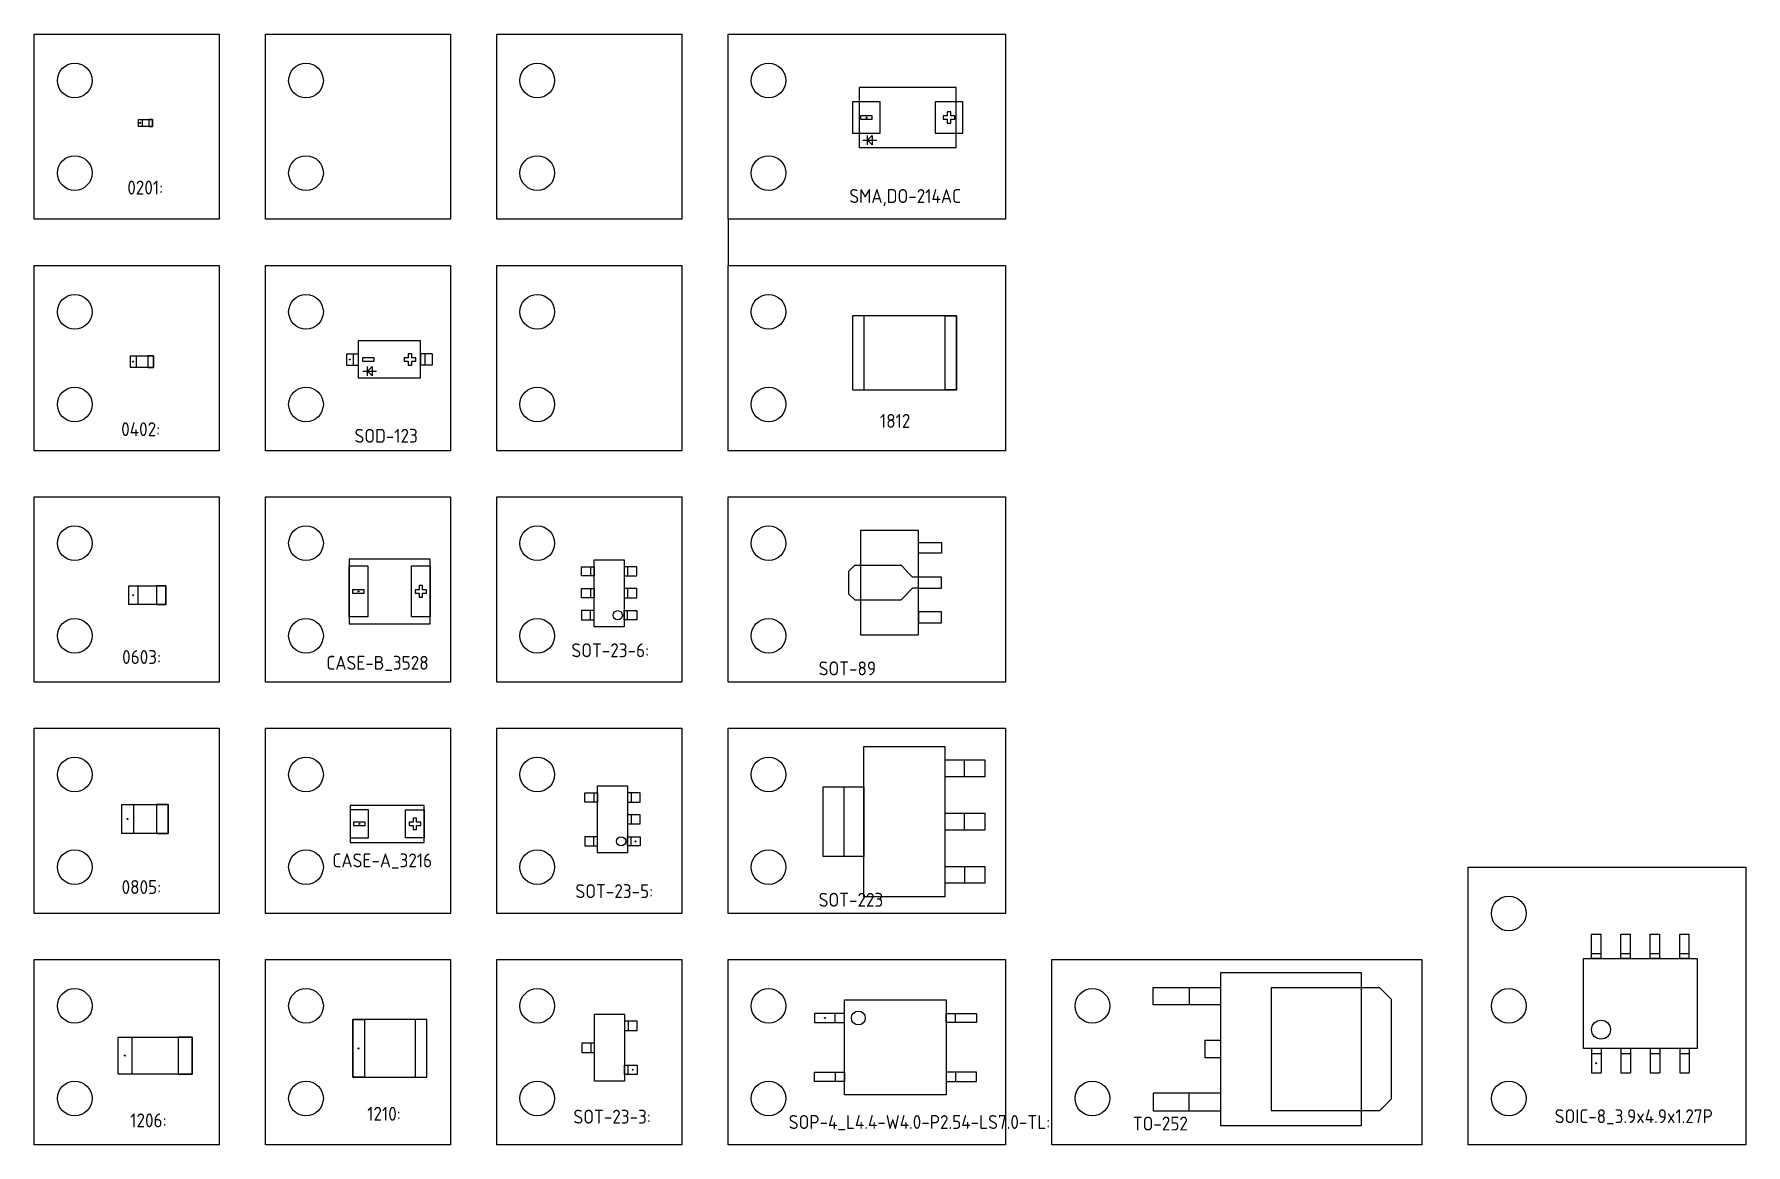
# Model space of a CAD drawing. Header units: millimetres. Extents: x 6.8 to 80.8, y 25 to 73.
import ezdxf

# ---------------------------------------------------------------- set-up
doc = ezdxf.new("R2010")
doc.units = ezdxf.units.MM
for name, color, linetype in [('ComponentBody', 4, 'Continuous'), ('Lead', 3, 'Continuous'), ('Pin1', 8, 'Continuous'), ('Polarity', 10, 'Continuous'), ('编带包装图框', 7, 'Continuous')]:
    doc.layers.add(name, color=color, linetype=linetype)
doc.styles.get("Standard").update_dxf_attribs({"font": 'ISOCP.SHX'})

# ---------------------------------------------------------------- blocks, each defined once
blk = doc.blocks.new('0201')
at = {"layer": 'ComponentBody'}
for p, q in [((-0.3, 0.15), (0.3, 0.15)), ((-0.3, -0.15), (-0.3, 0.15)), ((0.3, 0.15), (0.3, -0.15)), ((0.3, -0.15), (-0.3, -0.15))]:
    blk.add_line(p, q, dxfattribs=at)
at = {"layer": 'Lead'}
for points in [[(-0.3, 0.15), (-0.15, 0.15), (-0.15, -0.15), (-0.3, -0.15)], [(0.3, 0.15), (0.15, 0.15), (0.15, -0.15), (0.3, -0.15)]]:
    blk.add_lwpolyline(points, close=True, dxfattribs=at)
at = {"layer": 'Pin1'}
blk.add_circle((-0.225, 0), 0.02, dxfattribs=at)
blk = doc.blocks.new('0402')
at = {"layer": 'ComponentBody'}
for p, q in [((-0.5, 0.25), (0.5, 0.25)), ((-0.5, -0.25), (-0.5, 0.25)), ((0.5, 0.25), (0.5, -0.25)), ((0.5, -0.25), (-0.5, -0.25))]:
    blk.add_line(p, q, dxfattribs=at)
at = {"layer": 'Lead'}
for points in [[(-0.5, 0.25), (-0.25, 0.25), (-0.25, -0.25), (-0.5, -0.25)], [(0.5, 0.25), (0.25, 0.25), (0.25, -0.25), (0.5, -0.25)]]:
    blk.add_lwpolyline(points, close=True, dxfattribs=at)
at = {"layer": 'Pin1'}
blk.add_circle((-0.375, 0), 0.02, dxfattribs=at)
blk = doc.blocks.new('0603')
at = {"layer": 'ComponentBody'}
for p, q in [((-0.8, 0.4), (0.8, 0.4)), ((-0.8, -0.4), (-0.8, 0.4)), ((0.8, 0.4), (0.8, -0.4)), ((0.8, -0.4), (-0.8, -0.4))]:
    blk.add_line(p, q, dxfattribs=at)
at = {"layer": 'Lead'}
for points in [[(-0.8, 0.4), (-0.4, 0.4), (-0.4, -0.4), (-0.8, -0.4)], [(0.8, 0.4), (0.4, 0.4), (0.4, -0.4), (0.8, -0.4)]]:
    blk.add_lwpolyline(points, close=True, dxfattribs=at)
at = {"layer": 'Pin1'}
blk.add_circle((-0.6, 0), 0.02, dxfattribs=at)
blk = doc.blocks.new('0805')
at = {"layer": 'ComponentBody'}
for p, q in [((-1, 0.625), (1, 0.625)), ((-1, -0.625), (-1, 0.625)), ((1, 0.625), (1, -0.625)), ((1, -0.625), (-1, -0.625))]:
    blk.add_line(p, q, dxfattribs=at)
at = {"layer": 'Lead'}
for points in [[(-1, 0.625), (-0.5, 0.625), (-0.5, -0.625), (-1, -0.625)], [(1, 0.625), (0.5, 0.625), (0.5, -0.625), (1, -0.625)]]:
    blk.add_lwpolyline(points, close=True, dxfattribs=at)
at = {"layer": 'Pin1'}
blk.add_circle((-0.75, 0), 0.02, dxfattribs=at)
blk = doc.blocks.new('1206')
at = {"layer": 'ComponentBody'}
for p, q in [((-1.6, 0.8), (1.6, 0.8)), ((-1.6, -0.8), (-1.6, 0.8)), ((1.6, 0.8), (1.6, -0.8)), ((1.6, -0.8), (-1.6, -0.8))]:
    blk.add_line(p, q, dxfattribs=at)
at = {"layer": 'Lead'}
for points in [[(-1.6, 0.8), (-1, 0.8), (-1, -0.8), (-1.6, -0.8)], [(1.6, 0.8), (1, 0.8), (1, -0.8), (1.6, -0.8)]]:
    blk.add_lwpolyline(points, close=True, dxfattribs=at)
at = {"layer": 'Pin1'}
blk.add_circle((-1.3, 0), 0.02, dxfattribs=at)
blk = doc.blocks.new('SOT-23-3')
at = {"layer": 'ComponentBody'}
for p, q in [((-0.65, 1.45), (0.65, 1.45)), ((-0.65, -1.45), (-0.65, 1.45)), ((0.65, 1.45), (0.65, -1.45)), ((0.65, -1.45), (-0.65, -1.45))]:
    blk.add_line(p, q, dxfattribs=at)
at = {"layer": 'Lead'}
for p, q in [((0.8, 1.15), (0.8, 0.75)), ((-0.8, -0.2), (-0.8, 0.2)), ((0.8, -1.15), (0.8, -0.75))]:
    blk.add_line(p, q, dxfattribs=at)
for points in [[(0.65, 0.75), (1.2, 0.75), (1.2, 1.15), (0.65, 1.15)], [(-0.65, 0.2), (-1.2, 0.2), (-1.2, -0.2), (-0.65, -0.2)], [(0.65, -0.75), (1.2, -0.75), (1.2, -1.15), (0.65, -1.15)]]:
    blk.add_lwpolyline(points, close=True, dxfattribs=at)
at = {"layer": 'Pin1'}
blk.add_circle((1, -0.95), 0.02, dxfattribs=at)
blk = doc.blocks.new('SOT-223')
at = {"layer": 'ComponentBody'}
for p, q in [((-1.75, 3.25), (1.75, 3.25)), ((-1.75, -3.25), (-1.75, 3.25)), ((1.75, 3.25), (1.75, -3.25)), ((1.75, -3.25), (-1.75, -3.25))]:
    blk.add_line(p, q, dxfattribs=at)
at = {"layer": 'Lead'}
for p, q in [((3.5, 2.65), (1.75, 2.65)), ((1.75, 2.65), (1.75, 1.947)), ((2.6, 1.947), (2.6, 2.65)), ((3.5, 1.947), (3.5, 2.65)), ((-3.5, 1.5), (-1.75, 1.5)), ((-3.5, -1.501), (-3.5, 1.5)), ((-2.6, -1.501), (-2.6, 1.5)), ((-1.75, 1.5), (-1.75, -1.501)), ((1.75, 1.947), (3.5, 1.947)), ((3.5, 0.35), (1.75, 0.35)), ((1.75, 0.35), (1.75, -0.35)), ((2.6, -0.35), (2.6, 0.35)), ((3.5, -0.35), (3.5, 0.35)), ((1.75, -0.35), (3.5, -0.35)), ((-1.75, -1.501), (-3.5, -1.501)), ((3.5, -1.95), (1.75, -1.95)), ((1.75, -1.95), (1.75, -2.65)), ((2.6, -1.95), (2.6, -2.65)), ((3.5, -2.65), (3.5, -1.95)), ((1.75, -2.65), (3.5, -2.65))]:
    blk.add_line(p, q, dxfattribs=at)
blk = doc.blocks.new('SOT-89')
at = {"layer": 'ComponentBody'}
for p, q in [((1.25, 2.25), (-1.25, 2.25)), ((-1.25, 2.25), (-1.25, -2.25)), ((1.25, -2.25), (1.25, 2.25)), ((-1.25, -2.25), (1.25, -2.25))]:
    blk.add_line(p, q, dxfattribs=at)
at = {"layer": 'Lead'}
for p, q in [((1.25, 1.7325), (2.25, 1.7325)), ((1.25, 1.2675), (1.25, 1.7325)), ((2.25, 1.7325), (2.25, 1.2675)), ((-1.5, 0.75), (-1.75, 0.5)), ((-1.5, 0.75), (0.5, 0.75)), ((0.5, 0.75), (0.75, 0.5)), ((2.25, 1.2675), (1.25, 1.2675)), ((-1.75, -0.5), (-1.75, 0.5)), ((0.75, 0.4825), (0.75, 0.5)), ((1, 0.2325), (0.75, 0.4825)), ((1.25, 0.2325), (1, 0.2325)), ((2.25, 0.2325), (1.25, 0.2325)), ((2.25, -0.2325), (2.25, 0.2325)), ((-1.5, -0.75), (-1.75, -0.5)), ((0.75, -0.5), (0.5, -0.75)), ((1, -0.2325), (0.75, -0.4825)), ((0.75, -0.4825), (0.75, -0.5)), ((1.25, -0.2325), (1, -0.2325)), ((1.25, -0.2325), (2.25, -0.2325)), ((-1.5, -0.75), (0.5, -0.75)), ((2.25, -1.2675), (1.25, -1.2675)), ((1.25, -1.2675), (1.25, -1.7325)), ((2.25, -1.7325), (2.25, -1.2675)), ((1.25, -1.7325), (2.25, -1.7325))]:
    blk.add_line(p, q, dxfattribs=at)
blk = doc.blocks.new('TO-252')
at = {"layer": 'ComponentBody'}
for p, q in [((-3.05, 3.3), (-3.05, -3.3)), ((3.05, 3.3), (-3.05, 3.3)), ((3.05, -3.3), (3.05, 3.3)), ((-3.05, -3.3), (3.05, -3.3))]:
    blk.add_line(p, q, dxfattribs=at)
at = {"layer": 'Lead'}
for p, q in [((-5.95, 1.906), (-5.95, 2.666)), ((-5.95, 2.666), (-3.05, 2.666)), ((-4.4, 2.666), (-4.4, 1.906)), ((-3.05, 2.666), (-3.05, 1.906)), ((-0.86, 2.6475), (-0.86, -2.6475)), ((3.85, 2.6475), (-0.86, 2.6475)), ((4.35, 2.1475), (3.85, 2.6475)), ((-3.05, 1.906), (-5.95, 1.906)), ((4.35, -2.1475), (4.35, 2.1475)), ((-3.725, 0.38), (-3.05, 0.38)), ((-3.725, 0.38), (-3.725, -0.38)), ((-3.05, 0.38), (-3.05, -0.38)), ((-3.05, -0.38), (-3.725, -0.38)), ((-5.95, -1.906), (-5.95, -2.666)), ((-3.05, -1.906), (-5.95, -1.906)), ((-4.4, -2.666), (-4.4, -1.906)), ((-3.05, -1.906), (-3.05, -2.666)), ((3.85, -2.6475), (4.35, -2.1475)), ((-5.95, -2.666), (-3.05, -2.666)), ((-0.86, -2.6475), (3.85, -2.6475))]:
    blk.add_line(p, q, dxfattribs=at)
blk = doc.blocks.new('SOP-4_L4.4-W4.0-P2.54-LS7.0-TL')
at = {"layer": 'ComponentBody'}
for p, q in [((-2.2, 2.05), (2.2, 2.05)), ((-2.2, -2.05), (-2.2, 2.05)), ((2.2, 2.05), (2.2, -2.05)), ((2.2, -2.05), (-2.2, -2.05))]:
    blk.add_line(p, q, dxfattribs=at)
blk.add_circle((-1.6, 1.27), 0.3, dxfattribs=at)
at = {"layer": 'Lead'}
for p, q in [((-2.6, 1.07), (-2.6, 1.47)), ((2.6, 1.07), (2.6, 1.47)), ((-2.6, -1.07), (-2.6, -1.47)), ((2.6, -1.07), (2.6, -1.47))]:
    blk.add_line(p, q, dxfattribs=at)
for points in [[(-2.2, 1.47), (-3.5, 1.47), (-3.5, 1.07), (-2.2, 1.07)], [(2.2, 1.47), (3.5, 1.47), (3.5, 1.07), (2.2, 1.07)], [(-2.2, -1.47), (-3.5, -1.47), (-3.5, -1.07), (-2.2, -1.07)], [(2.2, -1.47), (3.5, -1.47), (3.5, -1.07), (2.2, -1.07)]]:
    blk.add_lwpolyline(points, close=True, dxfattribs=at)
at = {"layer": 'Pin1'}
blk.add_circle((-3.05, 1.27), 0.02, dxfattribs=at)
blk = doc.blocks.new('SOT-23-5')
at = {"layer": 'ComponentBody'}
for p, q in [((-0.65, 1.45), (0.65, 1.45)), ((-0.65, -1.45), (-0.65, 1.45)), ((0.65, 1.45), (0.65, -1.45)), ((0.65, -1.45), (-0.65, -1.45))]:
    blk.add_line(p, q, dxfattribs=at)
blk.add_circle((0.373, -0.95), 0.2, dxfattribs=at)
at = {"layer": 'Lead'}
for p, q in [((-1.2, 0.75), (-1.2, 1.15)), ((-1.2, 1.15), (-0.65, 1.15)), ((-0.65, 0.75), (-1.2, 0.75)), ((-0.8, 1.15), (-0.8, 0.75)), ((-0.65, 1.15), (-0.65, 0.75)), ((1.2, 1.15), (0.65, 1.15)), ((0.65, 1.15), (0.65, 0.75)), ((0.65, 0.75), (1.2, 0.75)), ((0.8, 1.15), (0.8, 0.75)), ((1.2, 0.75), (1.2, 1.15)), ((-0.65, -0.2), (-0.65, 0.2)), ((1.2, 0.2), (0.65, 0.2)), ((0.65, 0.2), (0.65, -0.2)), ((0.8, 0.2), (0.8, -0.2)), ((1.2, -0.2), (1.2, 0.2)), ((0.65, -0.2), (1.2, -0.2)), ((-0.65, -0.75), (-1.2, -0.75)), ((-1.2, -0.75), (-1.2, -1.15)), ((-1.2, -1.15), (-0.65, -1.15)), ((-0.8, -1.15), (-0.8, -0.75)), ((-0.65, -1.15), (-0.65, -0.75)), ((0.65, -0.75), (1.2, -0.75)), ((0.65, -1.15), (0.65, -0.75)), ((1.2, -1.15), (0.65, -1.15)), ((0.8, -1.15), (0.8, -0.75)), ((1.2, -0.75), (1.2, -1.15))]:
    blk.add_line(p, q, dxfattribs=at)
at = {"layer": 'Pin1'}
blk.add_circle((1, -0.95), 0.02, dxfattribs=at)
blk = doc.blocks.new('SOT-23-6')
at = {"layer": 'ComponentBody'}
for p, q in [((-0.65, 1.45), (0.65, 1.45)), ((-0.65, -1.45), (-0.65, 1.45)), ((0.65, 1.45), (0.65, -1.45)), ((0.65, -1.45), (-0.65, -1.45))]:
    blk.add_line(p, q, dxfattribs=at)
blk.add_circle((0.373, -0.95), 0.2, dxfattribs=at)
at = {"layer": 'Lead'}
for p, q in [((-1.2, 0.75), (-1.2, 1.15)), ((-1.2, 1.15), (-0.65, 1.15)), ((-0.65, 0.75), (-1.2, 0.75)), ((-0.8, 1.15), (-0.8, 0.75)), ((-0.65, 1.15), (-0.65, 0.75)), ((1.2, 1.15), (0.65, 1.15)), ((0.65, 1.15), (0.65, 0.75)), ((0.65, 0.75), (1.2, 0.75)), ((0.8, 1.15), (0.8, 0.75)), ((1.2, 0.75), (1.2, 1.15)), ((-1.2, -0.2), (-1.2, 0.2)), ((-1.2, 0.2), (-0.65, 0.2)), ((-0.8, 0.2), (-0.8, -0.2)), ((-0.65, -0.2), (-0.65, 0.2)), ((-0.65, 0.2), (-0.65, -0.2)), ((1.2, 0.2), (0.65, 0.2)), ((0.65, 0.2), (0.65, -0.2)), ((0.8, 0.2), (0.8, -0.2)), ((1.2, -0.2), (1.2, 0.2)), ((-0.65, -0.2), (-1.2, -0.2)), ((0.65, -0.2), (1.2, -0.2)), ((-0.65, -0.75), (-1.2, -0.75)), ((-1.2, -0.75), (-1.2, -1.15)), ((-1.2, -1.15), (-0.65, -1.15)), ((-0.8, -1.15), (-0.8, -0.75)), ((-0.65, -1.15), (-0.65, -0.75)), ((0.65, -0.75), (1.2, -0.75)), ((0.65, -1.15), (0.65, -0.75)), ((1.2, -1.15), (0.65, -1.15)), ((0.8, -1.15), (0.8, -0.75)), ((1.2, -0.75), (1.2, -1.15))]:
    blk.add_line(p, q, dxfattribs=at)
blk = doc.blocks.new('1210')
at = {"layer": 'ComponentBody'}
for p, q in [((1.6, 1.25), (-1.6, 1.25)), ((-1.6, 1.25), (-1.6, -1.25)), ((1.6, -1.25), (1.6, 1.25)), ((-1.6, -1.25), (1.6, -1.25))]:
    blk.add_line(p, q, dxfattribs=at)
at = {"layer": 'Lead'}
for p, q in [((-1.6, 1.25), (-1.1, 1.25)), ((-1.6, -1.25), (-1.6, 1.25)), ((-1.1, 1.25), (-1.1, -1.25)), ((1.6, 1.25), (1.1, 1.25)), ((1.1, 1.25), (1.1, -1.25)), ((1.6, -1.25), (1.6, 1.25)), ((-1.1, -1.25), (-1.6, -1.25)), ((1.1, -1.25), (1.6, -1.25))]:
    blk.add_line(p, q, dxfattribs=at)
at = {"layer": 'Pin1'}
blk.add_circle((-1.35, 0), 0.02, dxfattribs=at)
blk = doc.blocks.new('1812')
at = {"layer": 'ComponentBody'}
for p, q in [((2.25, 1.6), (-2.25, 1.6)), ((-2.25, 1.6), (-2.25, -1.6)), ((2.25, -1.6), (2.25, 1.6)), ((-2.25, -1.6), (2.25, -1.6))]:
    blk.add_line(p, q, dxfattribs=at)
at = {"layer": 'Lead'}
for p, q in [((-1.75, 1.6), (-2.25, 1.6)), ((-2.25, 1.6), (-2.25, -1.6)), ((-1.75, -1.6), (-1.75, 1.6)), ((1.75, -1.6), (1.75, 1.6)), ((1.75, 1.6), (2.25, 1.6)), ((2.25, 1.6), (2.25, -1.6)), ((-2.25, -1.6), (-1.75, -1.6)), ((2.25, -1.6), (1.75, -1.6))]:
    blk.add_line(p, q, dxfattribs=at)
blk = doc.blocks.new('CASE-A_3216')
at = {"layer": 'ComponentBody'}
for p, q in [((1.6, 0.8), (-1.6, 0.8)), ((-1.6, 0.8), (-1.6, -0.8)), ((1.6, -0.8), (1.6, 0.8)), ((-1.6, -0.8), (1.6, -0.8))]:
    blk.add_line(p, q, dxfattribs=at)
at = {"layer": 'Lead'}
for p, q in [((-0.8, 0.6), (-1.6, 0.6)), ((-1.6, 0.6), (-1.6, -0.6)), ((-0.8, -0.6), (-0.8, 0.6)), ((0.8, -0.6), (0.8, 0.6)), ((0.8, 0.6), (1.6, 0.6)), ((1.6, 0.6), (1.6, -0.6)), ((-1.6, -0.6), (-0.8, -0.6)), ((1.6, -0.6), (0.8, -0.6))]:
    blk.add_line(p, q, dxfattribs=at)
at = {"layer": 'Pin1'}
blk.add_circle((-1.2, 0), 0.02, dxfattribs=at)
at = {"layer": 'Polarity'}
for p, q in [((-1.45, 0.075), (-1.45, -0.075)), ((-0.95, 0.075), (-1.45, 0.075)), ((-0.95, -0.075), (-0.95, 0.075)), ((0.95, 0.075), (0.95, -0.075)), ((1.125, 0.075), (0.95, 0.075)), ((1.275, 0.25), (1.125, 0.25)), ((1.125, 0.25), (1.125, 0.075)), ((1.275, 0.075), (1.275, 0.25)), ((1.45, 0.075), (1.275, 0.075)), ((1.45, -0.075), (1.45, 0.075)), ((-1.45, -0.075), (-0.95, -0.075)), ((0.95, -0.075), (1.125, -0.075)), ((1.125, -0.075), (1.125, -0.25)), ((1.125, -0.25), (1.275, -0.25)), ((1.275, -0.075), (1.45, -0.075)), ((1.275, -0.25), (1.275, -0.075))]:
    blk.add_line(p, q, dxfattribs=at)
blk = doc.blocks.new('CASE-B_3528')
at = {"layer": 'ComponentBody'}
for p, q in [((1.75, 1.4), (-1.75, 1.4)), ((-1.75, 1.4), (-1.75, -1.4)), ((1.75, -1.4), (1.75, 1.4)), ((-1.75, -1.4), (1.75, -1.4))]:
    blk.add_line(p, q, dxfattribs=at)
at = {"layer": 'Lead'}
for p, q in [((-1.75, -1.1), (-1.75, 1.1)), ((-1.75, 1.1), (-0.95, 1.1)), ((-0.95, 1.1), (-0.95, -1.1)), ((0.95, -1.1), (0.95, 1.1)), ((0.95, 1.1), (1.75, 1.1)), ((1.75, 1.1), (1.75, -1.1)), ((-0.95, -1.1), (-1.75, -1.1)), ((1.75, -1.1), (0.95, -1.1))]:
    blk.add_line(p, q, dxfattribs=at)
at = {"layer": 'Pin1'}
blk.add_circle((-1.35, 0), 0.02, dxfattribs=at)
at = {"layer": 'Polarity'}
for p, q in [((-1.6, 0.075), (-1.6, -0.075)), ((-1.1, 0.075), (-1.6, 0.075)), ((-1.1, -0.075), (-1.1, 0.075)), ((1.1, 0.075), (1.1, -0.075)), ((1.275, 0.075), (1.1, 0.075)), ((1.425, 0.25), (1.275, 0.25)), ((1.275, 0.25), (1.275, 0.075)), ((1.425, 0.075), (1.425, 0.25)), ((1.6, 0.075), (1.425, 0.075)), ((1.6, -0.075), (1.6, 0.075)), ((-1.6, -0.075), (-1.1, -0.075)), ((1.1, -0.075), (1.275, -0.075)), ((1.275, -0.075), (1.275, -0.25)), ((1.275, -0.25), (1.425, -0.25)), ((1.425, -0.075), (1.6, -0.075)), ((1.425, -0.25), (1.425, -0.075))]:
    blk.add_line(p, q, dxfattribs=at)
blk = doc.blocks.new('SMA_DO-214AC')
at = {"layer": 'ComponentBody'}
for p, q in [((2.1, 1.3), (-2.1, 1.3)), ((-2.1, 1.3), (-2.1, -1.3)), ((2.1, -1.3), (2.1, 1.3)), ((-2.1, -1.3), (2.1, -1.3))]:
    blk.add_line(p, q, dxfattribs=at)
at = {"layer": 'Lead'}
for p, q in [((-1.185, 0.675), (-2.385, 0.675)), ((-2.385, 0.675), (-2.385, -0.675)), ((-1.185, -0.675), (-1.185, 0.675)), ((2.385, 0.675), (1.185, 0.675)), ((1.185, 0.675), (1.185, -0.675)), ((2.385, -0.675), (2.385, 0.675)), ((-2.385, -0.675), (-1.185, -0.675)), ((1.185, -0.675), (2.385, -0.675))]:
    blk.add_line(p, q, dxfattribs=at)
at = {"layer": 'Pin1'}
blk.add_circle((-1.785, 0), 0.02, dxfattribs=at)
at = {"layer": 'Polarity'}
for p, q in [((-2.035, 0.075), (-2.035, -0.075)), ((-1.535, 0.075), (-2.035, 0.075)), ((-1.535, -0.075), (-1.535, 0.075)), ((1.535, 0.075), (1.535, -0.075)), ((1.71, 0.075), (1.535, 0.075)), ((1.86, 0.25), (1.71, 0.25)), ((1.71, 0.25), (1.71, 0.075)), ((1.86, 0.075), (1.86, 0.25)), ((2.035, 0.075), (1.86, 0.075)), ((2.035, -0.075), (2.035, 0.075)), ((-2.035, -0.075), (-1.535, -0.075)), ((1.535, -0.075), (1.71, -0.075)), ((1.71, -0.075), (1.71, -0.25)), ((1.71, -0.25), (1.86, -0.25)), ((1.86, -0.075), (2.035, -0.075)), ((1.86, -0.25), (1.86, -0.075)), ((-1.939, -0.981), (-1.339, -0.981)), ((-1.739, -1.181), (-1.739, -0.781)), ((-1.739, -0.981), (-1.539, -0.781)), ((-1.539, -1.181), (-1.739, -0.981)), ((-1.539, -0.781), (-1.539, -0.981)), ((-1.539, -0.981), (-1.539, -1.181))]:
    blk.add_line(p, q, dxfattribs=at)
blk = doc.blocks.new('SOD-123')
at = {"layer": 'ComponentBody'}
for p, q in [((1.35, 0.8), (-1.35, 0.8)), ((-1.35, 0.8), (-1.35, -0.8)), ((1.35, -0.8), (1.35, 0.8)), ((-1.35, -0.8), (1.35, -0.8))]:
    blk.add_line(p, q, dxfattribs=at)
at = {"layer": 'Lead'}
for p, q in [((-1.85, 0.25), (-1.35, 0.25)), ((-1.85, 0.25), (-1.85, -0.25)), ((-1.55, -0.25), (-1.55, 0.25)), ((-1.35, 0.25), (-1.35, -0.25)), ((1.85, 0.25), (1.35, 0.25)), ((1.35, 0.25), (1.35, -0.25)), ((1.55, -0.25), (1.55, 0.25)), ((1.85, 0.25), (1.85, -0.25)), ((-1.85, -0.25), (-1.35, -0.25)), ((1.85, -0.25), (1.35, -0.25))]:
    blk.add_line(p, q, dxfattribs=at)
at = {"layer": 'Pin1'}
blk.add_circle((-1.7, 0), 0.02, dxfattribs=at)
at = {"layer": 'Polarity'}
for p, q in [((-1.15, 0.075), (-1.15, -0.075)), ((-0.65, 0.075), (-1.15, 0.075)), ((-0.65, -0.075), (-0.65, 0.075)), ((0.65, 0.075), (0.65, -0.075)), ((0.825, 0.075), (0.65, 0.075)), ((0.975, 0.25), (0.825, 0.25)), ((0.825, 0.25), (0.825, 0.075)), ((0.975, 0.075), (0.975, 0.25)), ((1.15, 0.075), (0.975, 0.075)), ((1.15, -0.075), (1.15, 0.075)), ((-1.15, -0.075), (-0.65, -0.075)), ((-1.145, -0.504), (-0.545, -0.504)), ((-0.945, -0.704), (-0.945, -0.304)), ((-0.945, -0.504), (-0.745, -0.304)), ((-0.745, -0.704), (-0.945, -0.504)), ((-0.745, -0.304), (-0.745, -0.504)), ((-0.745, -0.504), (-0.745, -0.704)), ((0.65, -0.075), (0.825, -0.075)), ((0.825, -0.075), (0.825, -0.25)), ((0.825, -0.25), (0.975, -0.25)), ((0.975, -0.075), (1.15, -0.075)), ((0.975, -0.25), (0.975, -0.075))]:
    blk.add_line(p, q, dxfattribs=at)
blk = doc.blocks.new('SOIC-8')
for p, q in [((-2.4525, -1.9475), (-2.4525, 1.9475)), ((-2.4525, 1.9475), (2.4525, 1.9475)), ((2.4525, 1.9475), (2.4525, -1.9475)), ((2.4525, -1.9475), (-2.4525, -1.9475))]:
    blk.add_line(p, q)
at = {"layer": 'Lead'}
for p, q in [((-2.11, 2.9975), (-1.7, 2.9975)), ((-2.11, 1.9475), (-2.11, 2.9975)), ((-1.7, 1.9475), (-1.7, 2.9975)), ((-0.84, 2.9975), (-0.43, 2.9975)), ((-0.84, 1.9475), (-0.84, 2.9975)), ((-0.43, 1.9475), (-0.43, 2.9975)), ((0.43, 2.9975), (0.84, 2.9975)), ((0.43, 1.9475), (0.43, 2.9975)), ((0.84, 1.9475), (0.84, 2.9975)), ((1.7, 2.9975), (2.11, 2.9975)), ((1.7, 1.9475), (1.7, 2.9975)), ((2.11, 1.9475), (2.11, 2.9975)), ((-2.11, 2.1575), (-1.7, 2.1575)), ((-1.7, 1.9475), (-2.11, 1.9475)), ((-0.84, 2.1575), (-0.43, 2.1575)), ((-0.43, 1.9475), (-0.84, 1.9475)), ((0.43, 2.1575), (0.84, 2.1575)), ((0.84, 1.9475), (0.43, 1.9475)), ((1.7, 2.1575), (2.11, 2.1575)), ((2.11, 1.9475), (1.7, 1.9475)), ((-2.11, -1.9475), (-2.11, -2.9975)), ((-1.7, -1.9475), (-2.11, -1.9475)), ((-2.11, -2.1575), (-1.7, -2.1575)), ((-1.7, -1.9475), (-1.7, -2.9975)), ((-0.84, -1.9475), (-0.84, -2.9975)), ((-0.43, -1.9475), (-0.84, -1.9475)), ((-0.84, -2.1575), (-0.43, -2.1575)), ((-0.43, -1.9475), (-0.43, -2.9975)), ((0.43, -1.9475), (0.43, -2.9975)), ((0.84, -1.9475), (0.43, -1.9475)), ((0.43, -2.1575), (0.84, -2.1575)), ((0.84, -1.9475), (0.84, -2.9975)), ((1.7, -1.9475), (1.7, -2.9975)), ((2.11, -1.9475), (1.7, -1.9475)), ((1.7, -2.1575), (2.11, -2.1575)), ((2.11, -1.9475), (2.11, -2.9975)), ((-2.11, -2.9975), (-1.7, -2.9975)), ((-0.84, -2.9975), (-0.43, -2.9975)), ((0.43, -2.9975), (0.84, -2.9975)), ((1.7, -2.9975), (2.11, -2.9975))]:
    blk.add_line(p, q, dxfattribs=at)
at = {"layer": 'Pin1'}
blk.add_circle((-1.905, -2.5775), 0.02, dxfattribs=at)
at = {"layer": 'Polarity'}
blk.add_circle((-1.7, -1.1275), 0.41, dxfattribs=at)

msp = doc.modelspace()

# ---------------------------------------------------------------- linework, layer by layer
at = {"layer": 'Lead'}
msp.add_line((36.818, 65.039), (36.818, 63.039), dxfattribs=at)
at = {"layer": '编带包装图框'}
for p, q in [((68.818, 25.039), (68.818, 37.039)), ((68.818, 37.039), (80.818, 37.039)), ((80.818, 37.039), (80.818, 25.039)), ((80.818, 25.039), (68.818, 25.039))]:
    msp.add_line(p, q, dxfattribs=at)
for points in [[(6.818, 73.039), (14.818, 73.039), (14.818, 65.039), (6.818, 65.039)], [(16.818, 73.039), (24.818, 73.039), (24.818, 65.039), (16.818, 65.039)], [(26.818, 73.039), (34.818, 73.039), (34.818, 65.039), (26.818, 65.039)], [(36.818, 73.039), (48.818, 73.039), (48.818, 65.039), (36.818, 65.039)], [(6.818, 63.039), (14.818, 63.039), (14.818, 55.039), (6.818, 55.039)], [(16.818, 63.039), (24.818, 63.039), (24.818, 55.039), (16.818, 55.039)], [(26.818, 63.039), (34.818, 63.039), (34.818, 55.039), (26.818, 55.039)], [(36.818, 63.039), (48.818, 63.039), (48.818, 55.039), (36.818, 55.039)], [(6.818, 53.039), (14.818, 53.039), (14.818, 45.039), (6.818, 45.039)], [(16.818, 53.039), (24.818, 53.039), (24.818, 45.039), (16.818, 45.039)], [(26.818, 53.039), (34.818, 53.039), (34.818, 45.039), (26.818, 45.039)], [(36.818, 53.039), (48.818, 53.039), (48.818, 45.039), (36.818, 45.039)], [(6.818, 43.039), (14.818, 43.039), (14.818, 35.039), (6.818, 35.039)], [(16.818, 43.039), (24.818, 43.039), (24.818, 35.039), (16.818, 35.039)], [(26.818, 43.039), (34.818, 43.039), (34.818, 35.039), (26.818, 35.039)], [(36.818, 43.039), (48.818, 43.039), (48.818, 35.039), (36.818, 35.039)], [(6.818, 33.039), (14.818, 33.039), (14.818, 25.039), (6.818, 25.039)], [(16.818, 33.039), (24.818, 33.039), (24.818, 25.039), (16.818, 25.039)], [(26.818, 33.039), (34.818, 33.039), (34.818, 25.039), (26.818, 25.039)], [(36.818, 33.039), (48.818, 33.039), (48.818, 25.039), (36.818, 25.039)], [(50.818, 33.039), (66.818, 33.039), (66.818, 25.039), (50.818, 25.039)]]:
    msp.add_lwpolyline(points, close=True, dxfattribs=at)
for centre in [(8.568, 71.039), (18.568, 71.039), (28.568, 71.039), (38.568, 71.039), (8.568, 67.039), (18.568, 67.039), (28.568, 67.039), (38.568, 67.039), (8.568, 61.039), (18.568, 61.039), (28.568, 61.039), (38.568, 61.039), (8.568, 57.039), (18.568, 57.039), (28.568, 57.039), (38.568, 57.039), (8.568, 51.039), (18.568, 51.039), (28.568, 51.039), (38.568, 51.039), (8.568, 47.039), (18.568, 47.039), (28.568, 47.039), (38.568, 47.039), (8.568, 41.039), (18.568, 41.039), (28.568, 41.039), (38.568, 41.039), (8.568, 37.039), (18.568, 37.039), (28.568, 37.039), (38.568, 37.039), (70.568, 35.039), (8.568, 31.039), (18.568, 31.039), (28.568, 31.039), (38.568, 31.039), (52.568, 31.039), (70.568, 31.039), (8.568, 27.039), (18.568, 27.039), (28.568, 27.039), (38.568, 27.039), (52.568, 27.039), (70.568, 27.039)]:
    msp.add_circle(centre, 0.75, dxfattribs=at)

# ---------------------------------------------------------------- block references
for name, p in [('0201', (11.628, 69.206)), ('1812', (44.447, 59.269)), ('0402', (11.473, 58.887)), ('SOT-89', (43.795, 49.335)), ('CASE-B_3528', (22.185, 48.955)), ('SOT-223', (44.434, 39.006)), ('TO-252', (61.152, 29.174)), ('SOP-4_L4.4-W4.0-P2.54-LS7.0-TL', (44.051, 29.249)), ('1210', (22.191, 29.204))]:
    msp.add_blockref(name, p)
at = {"layer": 'ComponentBody'}
for name, p in [('SOT-23-6', (31.673, 48.875)), ('0603', (11.701, 48.793)), ('SOT-23-5', (31.82, 39.103))]:
    msp.add_blockref(name, p, dxfattribs=at)
at = {"layer": 'Lead'}
for name, p in [('SOD-123', (22.167, 58.981)), ('0805', (11.607, 39.118)), ('SOIC-8', (76.26, 31.141)), ('SOT-23-3', (31.692, 29.232)), ('1206', (12.042, 28.892))]:
    msp.add_blockref(name, p, dxfattribs=at)
at = {"layer": 'Polarity'}
for name, p in [('SMA_DO-214AC', (44.582, 69.438)), ('CASE-A_3216', (22.077, 38.909))]:
    msp.add_blockref(name, p, dxfattribs=at)

# ---------------------------------------------------------------- texts
for s, p in [('0201:', (10.841, 66.111)), ('0402:', (10.578, 55.666)), ('1812', (43.383, 56.026)), ('SOT-23-6:', (30.043, 46.111)), ('0603:', (10.619, 45.82)), ('0805:', (10.595, 35.878)), ('SOT-23-5:', (30.217, 35.701)), ('1210:', (21.216, 26.078)), ('1206:', (10.969, 25.792)), ('SOT-23-3:', (30.13, 25.953))]:
    msp.add_text(s, height=0.6).set_placement(p)
at = {"char_height": 0.6, "attachment_point": 1}
for s, insert, width in [('SMA,DO-214AC', (42.057, 66.346), 5.41145), ('SOD-123', (20.666, 55.982), 3.01205), ('CASE-B_3528', (19.447, 46.171), 5.19536), ('SOT-89', (40.732, 45.928), 13.25495), ('CASE-A_3216', (19.709, 37.63), 5.16361), ('SOT-223', (40.732, 35.928), 13.25495), ('SOP-4_L4.4-W4.0-P2.54-LS7.0-TL:', (39.439, 26.322), 13.25495), ('TO-252', (54.316, 26.255), 13.25495), ('SOIC-8_3.9x4.9x1.27P', (72.556, 26.573), 8.03035)]:
    msp.add_mtext(s, dxfattribs=dict(at, insert=insert, width=width))

doc.saveas('drawing.dxf')
